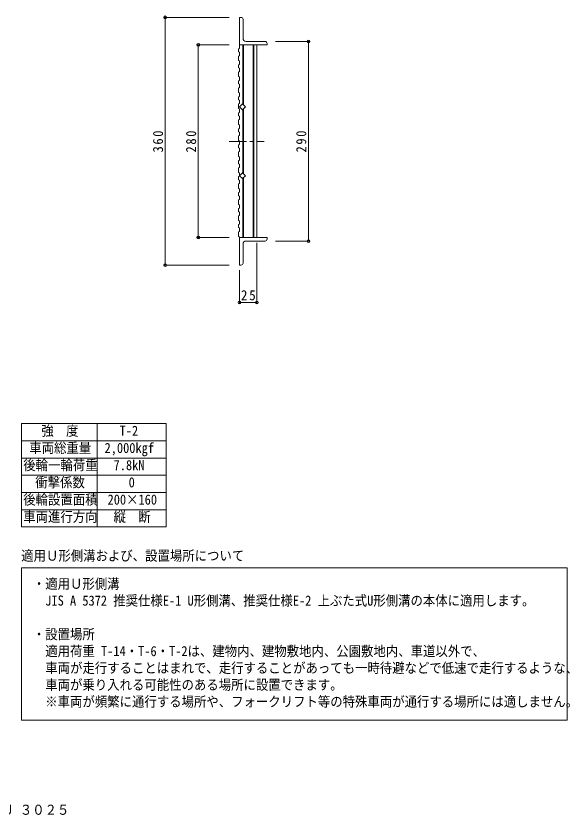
# Model space of a CAD drawing. Units: millimetres, scale not verified. Extents: x -886 to 925, y -679 to 657.
# Drawn here: x 121 to 925, y -679 to 483 of the extents above; entities that cross this region are included whole.
import ezdxf
from ezdxf.enums import TextEntityAlignment as Align

# ---------------------------------------------------------------- set-up
doc = ezdxf.new("R2010")
doc.units = ezdxf.units.MM
doc.header["$LTSCALE"] = 5
doc.header["$PDMODE"] = 32
doc.header["$PDSIZE"] = 4
doc.linetypes.add('CHAIN1', pattern=[8, 5, -1, 1, -1])
for name, color, linetype, lineweight in [('B-1', 2, 'Continuous', 9), ('B-2', 3, 'Continuous', 9), ('B-4', 7, 'Continuous', 9), ('F-4', 2, 'Continuous', 9)]:
    doc.layers.add(name, color=color, linetype=linetype, lineweight=lineweight)
doc.layers.add('F-5', color=7, linetype='Continuous')
doc.styles.add('ＭＳ ゴシック', font='')
doc.styles.get('ＭＳ ゴシック').set_extended_font_data('MS Gothic')

msp = doc.modelspace()

# ---------------------------------------------------------------- linework, layer by layer
at = {"layer": 'B-1'}
for p, q in [((447.246, 481.315), (445.246, 481.315)), ((445.246, 481.315), (445.246, 441.315)), ((450.246, 478.315), (450.246, 450.815)), ((482.246, 446.315), (454.746, 446.315)), ((485.246, 443.315), (485.246, 441.315)), ((445.246, 441.315), (485.246, 441.315)), ((445.246, 161.314), (485.246, 161.314)), ((445.246, 121.314), (445.246, 161.314)), ((445.246, 161.314), (485.246, 161.314)), ((450.246, 124.314), (450.246, 151.814)), ((482.246, 156.314), (454.746, 156.314)), ((485.246, 159.314), (485.246, 161.314)), ((485.246, 159.314), (485.246, 161.314)), ((447.246, 121.314), (445.246, 121.314))]:
    msp.add_line(p, q, dxfattribs=at)
for centre, radius, start, end in [((447.246, 478.315), 3, 0, 90), ((454.746, 450.815), 4.5, 180, 270), ((482.246, 443.315), 3, 0, 90), ((454.746, 151.814), 4.5, 90, 180), ((482.246, 159.314), 3, 270, 0), ((482.246, 159.314), 3, 270, 0), ((447.246, 124.314), 3, 270, 0)]:
    msp.add_arc(centre, radius, start, end, dxfattribs=at)
at = {"layer": 'B-2'}
for p, q in [((443.746, 435.691), (445.246, 436.202)), ((445.246, 441.315), (445.246, 436.202)), ((445.246, 430.772), (445.246, 425.659)), ((449.746, 355.557), (449.746, 441.315)), ((450.746, 441.315), (450.746, 354.3)), ((464.746, 441.315), (464.746, 161.314)), ((465.746, 441.315), (465.746, 161.314)), ((470.246, 441.315), (470.246, 161.314)), ((443.746, 425.147), (445.246, 425.659)), ((443.746, 412.464), (445.246, 412.976)), ((445.246, 407.545), (445.246, 402.432)), ((443.746, 401.921), (445.246, 402.432)), ((443.746, 389.238), (445.246, 389.749)), ((445.246, 384.319), (445.246, 379.206)), ((443.746, 378.695), (445.246, 379.206)), ((443.746, 366.011), (445.246, 366.523)), ((445.246, 361.093), (445.246, 355.98)), ((443.746, 355.468), (445.246, 355.98)), ((443.746, 342.785), (445.246, 343.296)), ((445.246, 337.866), (445.246, 332.753)), ((449.746, 255.3), (449.746, 347.329)), ((450.746, 348.33), (450.746, 254.3)), ((443.746, 332.242), (445.246, 332.753)), ((443.746, 319.558), (445.246, 320.07)), ((445.246, 325.183), (445.246, 320.07)), ((445.246, 314.64), (445.246, 309.527)), ((443.746, 309.015), (445.246, 309.527)), ((443.746, 296.332), (445.246, 296.843)), ((445.246, 291.413), (445.246, 286.3)), ((443.746, 285.789), (445.246, 286.3)), ((443.746, 273.105), (445.246, 273.617)), ((445.246, 268.187), (445.246, 263.074)), ((449.746, 272.33), (449.746, 277.072)), ((443.746, 262.562), (445.246, 263.074)), ((443.746, 249.879), (445.246, 250.391)), ((445.246, 244.96), (445.246, 239.847)), ((449.746, 216.167), (449.746, 247.329)), ((450.746, 248.21), (450.746, 213.105)), ((443.746, 239.336), (445.246, 239.847)), ((443.746, 226.653), (445.246, 227.164)), ((443.746, 226.653), (443.746, 222.245)), ((443.746, 222.245), (445.246, 221.734)), ((445.246, 221.314), (445.246, 221.734)), ((445.246, 221.734), (445.246, 216.621)), ((443.746, 216.11), (445.246, 216.621)), ((449.746, 161.314), (449.746, 217.329)), ((450.746, 218.329), (450.746, 161.314)), ((443.746, 203.426), (445.246, 203.938)), ((443.746, 203.426), (443.746, 199.019)), ((443.746, 199.019), (445.246, 198.508)), ((443.746, 192.883), (445.246, 193.394)), ((443.746, 180.2), (445.246, 180.711)), ((443.746, 180.2), (443.746, 175.793)), ((443.746, 175.793), (445.246, 175.281)), ((443.746, 169.657), (445.246, 170.168))]:
    msp.add_line(p, q, dxfattribs=at)
at = {"layer": 'B-2', "linetype": 'CHAIN1'}
msp.add_line((430.251, 300.793), (480.836, 300.793), dxfattribs=at)
at = {"layer": 'B-2'}
for points in [[(443.746, 435.691), (443.746, 431.283), (445.246, 430.772)], [(443.746, 425.147), (443.746, 418.6), (445.246, 418.089), (445.246, 412.976)], [(443.746, 412.464), (443.746, 408.057), (445.246, 407.545)], [(443.746, 401.921), (443.746, 395.374), (445.246, 394.862), (445.246, 389.749)], [(443.746, 389.238), (443.746, 384.831), (445.246, 384.319)], [(443.746, 378.695), (443.746, 372.147), (445.246, 371.636), (445.246, 366.523)], [(443.746, 366.011), (443.746, 361.604), (445.246, 361.093)], [(443.746, 355.468), (443.746, 348.921), (445.246, 348.409), (445.246, 343.296)], [(443.746, 342.785), (443.746, 338.378), (445.246, 337.866)], [(443.746, 332.242), (443.746, 325.694), (445.246, 325.183)], [(443.746, 319.558), (443.746, 315.151), (445.246, 314.64)], [(443.746, 309.015), (443.746, 302.468), (445.246, 301.957), (445.246, 296.843)], [(443.746, 296.332), (443.746, 291.925), (445.246, 291.413)], [(443.746, 285.789), (443.746, 279.241), (445.246, 278.73), (445.246, 273.617)], [(443.746, 273.105), (443.746, 268.698), (445.246, 268.187)], [(443.746, 262.562), (443.746, 256.015), (445.246, 255.504), (445.246, 250.391)], [(443.746, 249.879), (443.746, 245.472), (445.246, 244.96)], [(443.746, 239.336), (443.746, 232.789), (445.246, 232.277), (445.246, 227.164)], [(443.746, 216.11), (443.746, 209.562), (445.246, 209.051), (445.246, 203.938)], [(445.246, 198.088), (445.246, 198.508), (445.246, 193.394)], [(443.746, 192.883), (443.746, 186.336), (445.246, 185.824), (445.246, 180.711)], [(445.246, 174.861), (445.246, 175.281), (445.246, 170.168)], [(443.746, 169.657), (443.746, 163.109), (445.246, 162.598), (445.246, 161.314)]]:
    msp.add_lwpolyline(points, dxfattribs=at)
for points in [[(453.731, 351.315), (449.488, 355.557), (445.246, 351.315), (449.488, 347.072)], [(453.731, 251.315), (449.488, 255.557), (445.246, 251.315), (449.488, 247.072)]]:
    msp.add_lwpolyline(points, close=True, dxfattribs=at)
at = {"layer": 'B-4'}
for p, q in [((430.246, 481.315), (335.446, 481.315)), ((337.246, 121.314), (337.246, 481.315)), ((497.246, 446.315), (547.046, 446.315)), ((545.246, 156.314), (545.246, 446.315)), ((430.246, 441.315), (383.446, 441.315)), ((385.246, 161.314), (385.246, 441.315)), ((430.246, 161.314), (383.446, 161.314)), ((470.246, 153.814), (470.246, 65.542)), ((497.246, 156.314), (547.046, 156.314)), ((430.246, 121.314), (335.446, 121.314)), ((445.246, 113.814), (445.246, 65.542)), ((445.246, 67.042), (470.246, 67.042))]:
    msp.add_line(p, q, dxfattribs=at)
for p in [(337.246, 481.315), (385.246, 441.315), (545.246, 446.315), (385.246, 161.314), (545.246, 156.314), (337.246, 121.314), (445.246, 67.042), (470.246, 67.042)]:
    msp.add_point(p, dxfattribs=at)
at = {"layer": 'F-4'}
for p, q in [((128.501, -108.998), (128.501, -258.998)), ((128.501, -108.998), (338.501, -108.998)), ((238.501, -108.998), (238.501, -258.998)), ((338.501, -108.998), (338.501, -258.998)), ((128.501, -133.998), (338.501, -133.998)), ((128.501, -158.998), (338.501, -158.998)), ((128.501, -183.998), (338.501, -183.998)), ((128.501, -208.998), (338.501, -208.998)), ((128.501, -233.998), (338.501, -233.998)), ((128.501, -258.998), (338.501, -258.998)), ((128.501, -318.604), (920.842, -318.604)), ((128.501, -539.638), (128.501, -318.604))]:
    msp.add_line(p, q, dxfattribs=at)
msp.add_lwpolyline([(920.842, -318.604), (920.842, -539.638), (128.501, -539.638)], dxfattribs=at)

# ---------------------------------------------------------------- texts
at = {"layer": 'B-4', "color": 2, "char_height": 14.66, "attachment_point": 7, "rotation": 90, "style": 'ＭＳ ゴシック'}
for s, insert in [('\\T1.27;\\W0.9;360', (334.246, 285.065)), ('\\T1.27;\\W0.9;280', (382.246, 285.065)), ('\\T1.27;\\W0.9;290', (542.246, 285.065))]:
    msp.add_mtext(s, dxfattribs=dict(at, insert=insert))
at = {"layer": 'B-4', "color": 2, "insert": (447.121, 70.042), "char_height": 14.66, "attachment_point": 7, "style": 'ＭＳ ゴシック'}
msp.add_mtext('\\T1.27;\\W0.95;25', dxfattribs=at)
at = {"layer": 'F-4', "style": 'ＭＳ ゴシック', "width": 0.9}
msp.add_text('滑り止め模様付\u3000歩道Ｕ字溝用\u3000スチール製グレーチング\u3000ＨＸＨＵ ３０２５', height=14.66, dxfattribs=at).set_placement((-440.836, -681.728), align=Align.BOTTOM_LEFT)
at = {"layer": 'F-5', "style": 'ＭＳ ゴシック', "width": 0.9}
for s, p in [('強\u3000度', (157.251, -130.998)), ('T-2', (271.001, -130.998)), ('車両総重量', (139.751, -155.998)), ('2,000kgf', (249.126, -155.998)), ('後輪一輪荷重', (131.001, -180.998)), ('7.8kN', (262.251, -180.998)), ('衝撃係数', (148.501, -205.998)), ('0', (284.126, -205.998)), ('後輪設置面積', (131.001, -230.998)), ('200×160', (253.501, -230.998)), ('車両進行方向', (131.001, -255.998)), ('縦\u3000断', (262.251, -255.998)), ('適用Ｕ形側溝および、設置場所について', (128.06, -312.538)), ('・適用Ｕ形側溝', (144.975, -353.316)), ('\u3000JIS A 5372 推奨仕様E-1 U形側溝、推奨仕様E-2 上ぶた式U形側溝の本体に適用します。', (144.975, -377.785)), ('・設置場所', (144.975, -426.724)), ('\u3000適用荷重 T-14・T-6・T-2は、建物内、建物敷地内、公園敷地内、車道以外で、', (144.975, -451.193)), ('\u3000車両が走行することはまれで、走行することがあっても一時待避などで低速で走行するような、', (144.975, -475.663)), ('\u3000車両が乗り入れる可能性のある場所に設置できます。 ', (144.975, -500.132)), ('\u3000※車両が頻繁に通行する場所や、フォークリフト等の特殊車両が通行する場所には適しません。', (144.975, -524.602))]:
    msp.add_text(s, height=14.66, dxfattribs=at).set_placement(p, align=Align.BOTTOM_LEFT)

doc.saveas('drawing.dxf')
